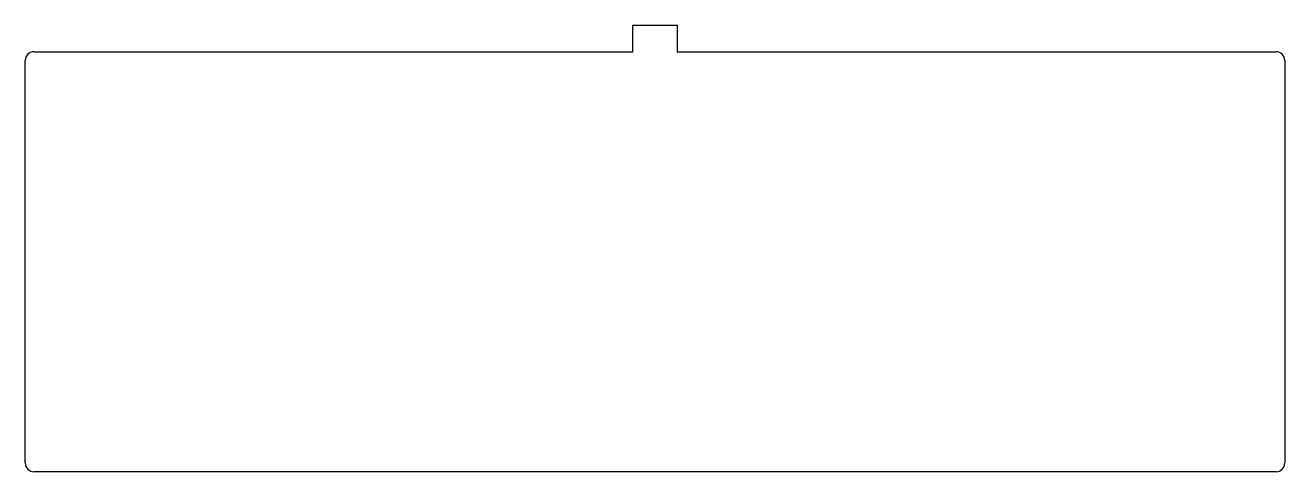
# Model space of a CAD drawing. Extents: x 10 to 295, y 10 to 111.
import ezdxf

# ---------------------------------------------------------------- set-up
doc = ezdxf.new("R2010")
doc.units = 0
doc.header["$MEASUREMENT"] = 0

msp = doc.modelspace()

# ---------------------------------------------------------------- linework, layer by layer
at = {"linetype": 'Continuous'}
for p, q in [((147.4, 104.77), (147.4, 110.77)), ((147.4, 110.77), (157.4, 110.77)), ((157.4, 110.77), (157.4, 104.77))]:
    msp.add_line(p, q, dxfattribs=at)
at = {"color": 0}
for p, q in [((11.53, 104.77), (147.4, 104.77)), ((157.4, 104.77), (293.28, 104.77)), ((9.53, 11.52), (9.53, 102.77)), ((295.28, 102.77), (295.28, 11.52)), ((293.28, 9.52), (11.53, 9.52))]:
    msp.add_line(p, q, dxfattribs=at)
at = {"linetype": 'Continuous'}
for centre, start, end in [((11.53, 102.77), 90, 180), ((293.28, 102.77), 0, 90), ((11.53, 11.52), 180, 270), ((293.28, 11.52), 270, 0)]:
    msp.add_arc(centre, 2, start, end, dxfattribs=at)

doc.saveas('drawing.dxf')
